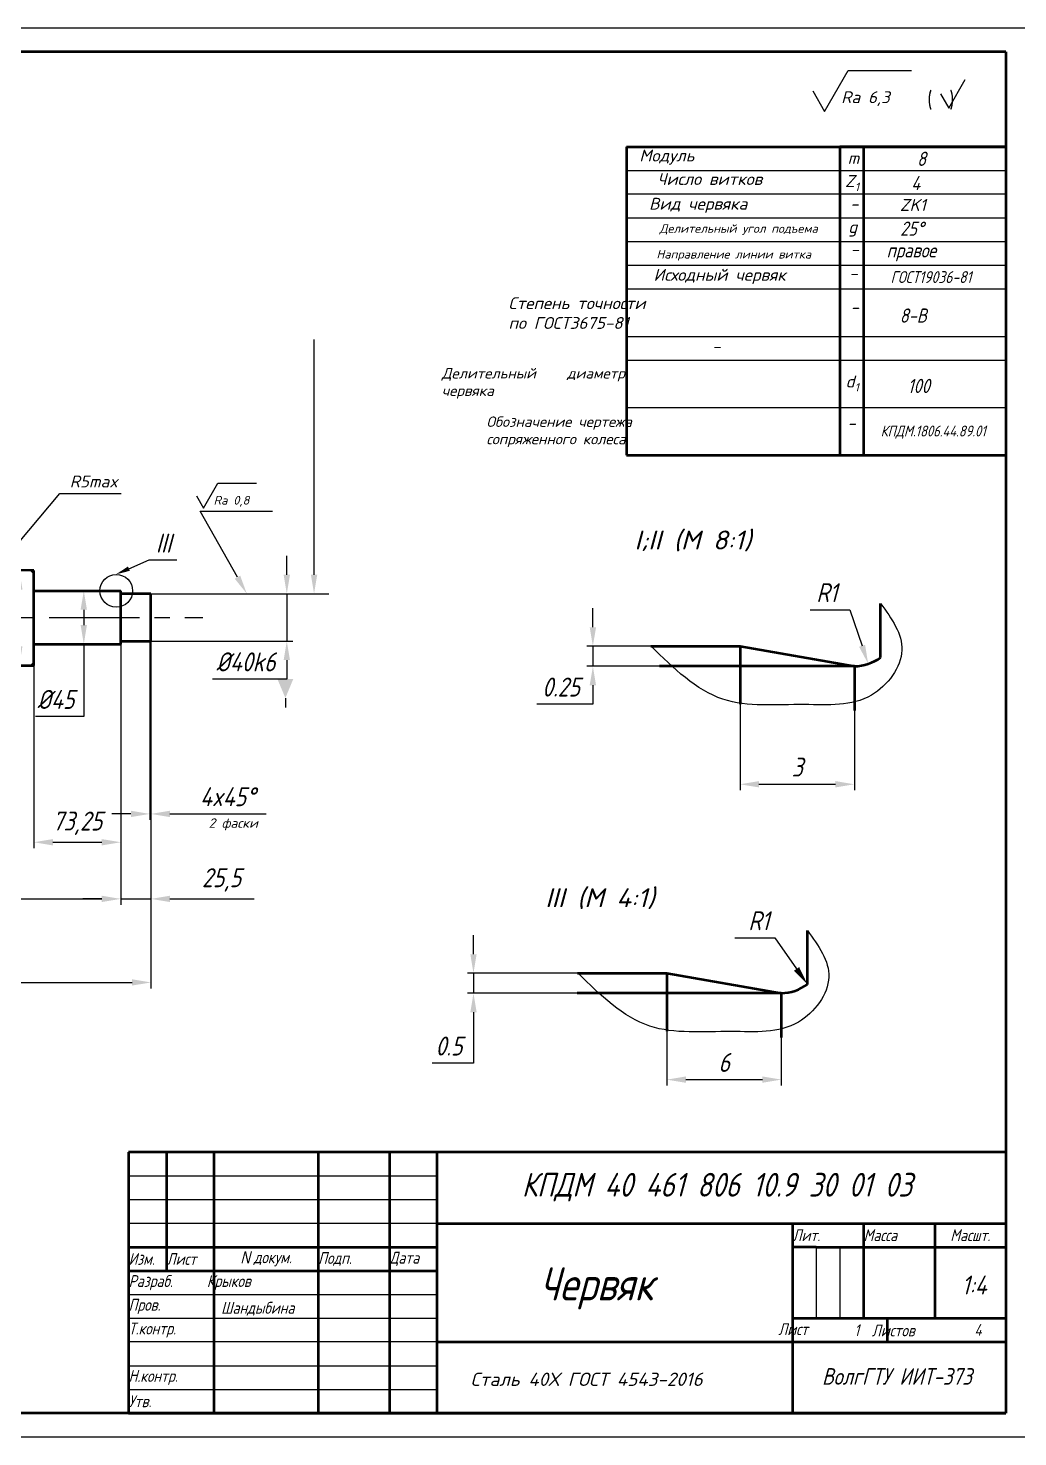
# Model space of a CAD drawing. Header units: millimetres. Extents: x -2503 to -1662, y -1923 to -1329.
# Drawn here: x -2293.9 to -2085.2, y -1626.4 to -1329.4 of the extents above; entities that cross this region are included whole.
import ezdxf
from ezdxf import colors
from ezdxf.entities.mleader import LeaderData, LeaderLine
from ezdxf.math import Vec2, Vec3

# ---------------------------------------------------------------- set-up
doc = ezdxf.new("R2010")
doc.units = ezdxf.units.MM
doc.linetypes.add('осевая2', pattern=[28.575, 19.05, -3.175, 3.175, -3.175])
for name, color, linetype, lineweight in [('Основные', 7, 'Continuous', 53), ('Размеры', 7, 'Continuous', 25), ('РАМКА', 7, 'Continuous', 53), ('РАМКА тонкие', 7, 'Continuous', 25), ('РАМКА1', 7, 'Continuous', 25), ('текст', 7, 'Continuous', 25), ('Тонкие', 7, 'Continuous', 25)]:
    doc.layers.add(name, color=color, linetype=linetype, lineweight=lineweight)
doc.styles.add('ADRF1', font='simplex.shx', dxfattribs={"width": 0.8, "oblique": 15})
doc.styles.get("Standard").update_dxf_attribs({"font": 'GOST_A.TTF', "oblique": 15})
doc.styles.add('ГОСТ_А_2', font='')
doc.styles.get('ГОСТ_А_2').set_extended_font_data('GOST_type_A')
doc.dimstyles.new('SO-25', dxfattribs={"dimtxt": 4, "dimasz": 4, "dimexe": 1.25, "dimexo": 0, "dimgap": 1.625, "dimtad": 1, "dimtoh": 1, "dimdec": 0, "dimtxsty": 'ADRF1', "dimcen": 2.5, "dimadec": 0, "dimazin": 0, "dimtfac": 1, "dimtdec": 0, "dimtmove": 0, "dimatfit": 3, "dimfxl": 1, "dimarcsym": 0})

# ---------------------------------------------------------------- blocks, each defined once
blk = doc.blocks.new('*D118')
at = {"layer": 'Defpoints', "color": 0, "transparency": 16777216}
for p in [(-2400.35, -1457.61), (-2267.97, -1458.61), (-2267.97, -1530.57)]:
    blk.add_point(p, dxfattribs=at)
at = {"layer": 'Тонкие', "color": 0, "lineweight": -2, "transparency": 16777216}
for p, q in [((-2400.35, -1457.61), (-2400.35, -1531.82)), ((-2267.97, -1458.61), (-2267.97, -1531.82)), ((-2396.35, -1530.57), (-2271.97, -1530.57))]:
    blk.add_line(p, q, dxfattribs=at)
at = {"layer": 'Тонкие', "color": 0, "transparency": 16777216}
for points in [[(-2396.35, -1529.9), (-2396.35, -1531.23), (-2400.35, -1530.57)], [(-2271.97, -1529.9), (-2271.97, -1531.23), (-2267.97, -1530.57)]]:
    blk.add_solid(points, dxfattribs=at)
at = {"layer": 'Тонкие', "color": 0, "transparency": 16777216, "insert": (-2333.13, -1526.56), "char_height": 4, "attachment_point": 5, "style": 'ADRF1'}
blk.add_mtext('529,5', dxfattribs=at)
blk = doc.blocks.new('*D125')
at = {"layer": 'Defpoints', "color": 0, "transparency": 16777216}
for p in [(-2371.97, -1459.23), (-2274.35, -1459.23), (-2274.35, -1512.95)]:
    blk.add_point(p, dxfattribs=at)
at = {"layer": 'Тонкие', "color": 0, "lineweight": -2, "transparency": 16777216}
for p, q in [((-2371.97, -1459.23), (-2371.97, -1514.2)), ((-2274.35, -1459.23), (-2274.35, -1514.2)), ((-2367.97, -1512.95), (-2278.35, -1512.95))]:
    blk.add_line(p, q, dxfattribs=at)
at = {"layer": 'Тонкие', "color": 0, "transparency": 16777216}
for points in [[(-2367.97, -1512.29), (-2367.97, -1513.62), (-2371.97, -1512.95)], [(-2278.35, -1512.29), (-2278.35, -1513.62), (-2274.35, -1512.95)]]:
    blk.add_solid(points, dxfattribs=at)
at = {"layer": 'Тонкие', "color": 0, "transparency": 16777216, "insert": (-2323.16, -1509.33), "char_height": 4, "attachment_point": 5, "style": 'ADRF1'}
blk.add_mtext('390.5', dxfattribs=at)
blk = doc.blocks.new('*D126')
at = {"layer": 'Defpoints', "color": 0, "transparency": 16777216}
for p in [(-2274.35, -1458.61), (-2267.97, -1458.61), (-2267.97, -1512.95)]:
    blk.add_point(p, dxfattribs=at)
at = {"layer": 'Тонкие', "color": 0, "lineweight": -2, "transparency": 16777216}
for p, q in [((-2274.35, -1458.61), (-2274.35, -1514.2)), ((-2267.97, -1458.61), (-2267.97, -1514.2)), ((-2278.35, -1512.95), (-2282.35, -1512.95)), ((-2274.35, -1512.95), (-2267.97, -1512.95)), ((-2263.97, -1512.95), (-2246.21, -1512.95))]:
    blk.add_line(p, q, dxfattribs=at)
at = {"layer": 'Тонкие', "color": 0, "transparency": 16777216}
for points in [[(-2278.35, -1512.29), (-2278.35, -1513.62), (-2274.35, -1512.95)], [(-2263.97, -1512.29), (-2263.97, -1513.62), (-2267.97, -1512.95)]]:
    blk.add_solid(points, dxfattribs=at)
at = {"layer": 'Тонкие', "color": 0, "transparency": 16777216, "insert": (-2253.09, -1508.95), "char_height": 4, "attachment_point": 5, "style": 'ADRF1'}
blk.add_mtext('25,5', dxfattribs=at)
blk = doc.blocks.new('*D128')
at = {"layer": 'Defpoints', "color": 0, "transparency": 16777216}
for p in [(-2292.66, -1443.73), (-2295.74, -1463.73), (-2292.66, -1463.73)]:
    blk.add_point(p, dxfattribs=at)
at = {"layer": 'Тонкие', "color": 0, "lineweight": -2, "transparency": 16777216}
for p, q in [((-2292.66, -1443.73), (-2296.99, -1443.73)), ((-2295.74, -1447.73), (-2295.74, -1459.73)), ((-2292.66, -1463.73), (-2296.99, -1463.73)), ((-2295.74, -1463.73), (-2295.74, -1508.98)), ((-2295.74, -1508.98), (-2305.85, -1508.98))]:
    blk.add_line(p, q, dxfattribs=at)
at = {"layer": 'Тонкие', "color": 0, "transparency": 16777216}
for points in [[(-2296.41, -1447.73), (-2295.08, -1447.73), (-2295.74, -1443.73)], [(-2296.41, -1459.73), (-2295.08, -1459.73), (-2295.74, -1463.73)]]:
    blk.add_solid(points, dxfattribs=at)
at = {"layer": 'Тонкие', "color": 0, "transparency": 16777216, "insert": (-2301.61, -1505.36), "char_height": 4, "attachment_point": 5, "style": 'ADRF1'}
blk.add_mtext('%%C80', dxfattribs=at)
blk = doc.blocks.new('*D129')
at = {"layer": 'Defpoints', "color": 0, "transparency": 16777216}
for p in [(-2283.51, -1447.98), (-2283.51, -1459.23), (-2282.14, -1459.23)]:
    blk.add_point(p, dxfattribs=at)
at = {"layer": 'Тонкие', "color": 0, "lineweight": -2, "transparency": 16777216}
for p, q in [((-2283.51, -1447.98), (-2280.89, -1447.98)), ((-2282.14, -1451.98), (-2282.14, -1455.23)), ((-2283.51, -1459.23), (-2280.89, -1459.23)), ((-2282.14, -1459.23), (-2282.14, -1474.52)), ((-2282.14, -1474.52), (-2292.31, -1474.52))]:
    blk.add_line(p, q, dxfattribs=at)
at = {"layer": 'Тонкие', "color": 0, "transparency": 16777216}
for points in [[(-2282.81, -1451.98), (-2281.48, -1451.98), (-2282.14, -1447.98)], [(-2282.81, -1455.23), (-2281.48, -1455.23), (-2282.14, -1459.23)]]:
    blk.add_solid(points, dxfattribs=at)
at = {"layer": 'Тонкие', "color": 0, "transparency": 16777216, "insert": (-2288.04, -1470.9), "char_height": 4, "attachment_point": 5, "style": 'ADRF1'}
blk.add_mtext('%%C45', dxfattribs=at)
blk = doc.blocks.new('*D130')
at = {"layer": 'Defpoints', "color": 0, "transparency": 16777216}
for p in [(-2267.97, -1448.61), (-2267.97, -1458.61), (-2239.33, -1458.61)]:
    blk.add_point(p, dxfattribs=at)
at = {"layer": 'Тонкие', "color": 0, "lineweight": -2, "transparency": 16777216}
for p, q in [((-2239.33, -1444.61), (-2239.33, -1440.61)), ((-2267.97, -1448.61), (-2238.08, -1448.61)), ((-2239.33, -1448.61), (-2239.33, -1458.61)), ((-2267.97, -1458.61), (-2238.08, -1458.61)), ((-2239.33, -1462.61), (-2239.33, -1466.61)), ((-2239.33, -1466.61), (-2254.98, -1466.61))]:
    blk.add_line(p, q, dxfattribs=at)
at = {"layer": 'Тонкие', "color": 0, "transparency": 16777216}
for points in [[(-2240, -1444.61), (-2238.66, -1444.61), (-2239.33, -1448.61)], [(-2240, -1462.61), (-2238.66, -1462.61), (-2239.33, -1458.61)]]:
    blk.add_solid(points, dxfattribs=at)
at = {"layer": 'Тонкие', "color": 0, "transparency": 16777216, "insert": (-2247.97, -1462.98), "char_height": 4, "attachment_point": 5, "style": 'ADRF1'}
blk.add_mtext('%%C40k6', dxfattribs=at)
blk = doc.blocks.new('*D132')
at = {"layer": 'Defpoints', "color": 0, "transparency": 16777216}
for p in [(-2292.66, -1459.23), (-2274.35, -1459.23), (-2274.35, -1501.01)]:
    blk.add_point(p, dxfattribs=at)
at = {"layer": 'Тонкие', "color": 0, "lineweight": -2, "transparency": 16777216}
for p, q in [((-2292.66, -1459.23), (-2292.66, -1502.26)), ((-2274.35, -1459.23), (-2274.35, -1502.26)), ((-2288.66, -1501.01), (-2278.35, -1501.01))]:
    blk.add_line(p, q, dxfattribs=at)
at = {"layer": 'Тонкие', "color": 0, "transparency": 16777216}
for points in [[(-2288.66, -1500.35), (-2288.66, -1501.68), (-2292.66, -1501.01)], [(-2278.35, -1500.35), (-2278.35, -1501.68), (-2274.35, -1501.01)]]:
    blk.add_solid(points, dxfattribs=at)
at = {"layer": 'Тонкие', "color": 0, "transparency": 16777216, "insert": (-2283.51, -1497.01), "char_height": 4, "attachment_point": 5, "style": 'ADRF1'}
blk.add_mtext('73,25', dxfattribs=at)
blk = doc.blocks.new('*D137')
at = {"layer": 'Defpoints', "color": 0, "transparency": 16777216}
for p in [(-2268.22, -1458.61), (-2267.97, -1458.61), (-2267.97, -1495.04)]:
    blk.add_point(p, dxfattribs=at)
at = {"layer": 'Тонкие', "color": 0, "lineweight": -2, "transparency": 16777216}
for p, q in [((-2268.22, -1458.61), (-2268.22, -1496.29)), ((-2267.97, -1458.61), (-2267.97, -1496.29)), ((-2272.22, -1495.04), (-2276.22, -1495.04)), ((-2268.22, -1495.04), (-2267.97, -1495.04)), ((-2263.97, -1495.04), (-2243.67, -1495.04))]:
    blk.add_line(p, q, dxfattribs=at)
at = {"layer": 'Тонкие', "color": 0, "transparency": 16777216}
for points in [[(-2272.22, -1494.37), (-2272.22, -1495.71), (-2268.22, -1495.04)], [(-2263.97, -1494.37), (-2263.97, -1495.71), (-2267.97, -1495.04)]]:
    blk.add_solid(points, dxfattribs=at)
at = {"layer": 'Тонкие', "color": 0, "transparency": 16777216, "insert": (-2251.82, -1491.41), "char_height": 4, "attachment_point": 5, "style": 'ADRF1'}
blk.add_mtext('4x45%%D', dxfattribs=at)
blk = doc.blocks.new('*D140')
at = {"layer": 'Defpoints', "color": 0, "transparency": 16777216}
for p in [(-2143.75, -1459.68), (-2119.62, -1463.92), (-2119.62, -1488.79)]:
    blk.add_point(p, dxfattribs=at)
at = {"layer": 'Тонкие', "color": 0, "lineweight": -2, "transparency": 16777216}
for p, q in [((-2143.75, -1459.68), (-2143.75, -1490.04)), ((-2119.62, -1463.92), (-2119.62, -1490.04)), ((-2139.75, -1488.79), (-2123.62, -1488.79))]:
    blk.add_line(p, q, dxfattribs=at)
at = {"layer": 'Тонкие', "color": 0, "transparency": 16777216}
for points in [[(-2139.75, -1488.12), (-2139.75, -1489.45), (-2143.75, -1488.79)], [(-2123.62, -1488.12), (-2123.62, -1489.45), (-2119.62, -1488.79)]]:
    blk.add_solid(points, dxfattribs=at)
at = {"layer": 'Тонкие', "color": 0, "transparency": 16777216, "insert": (-2131.68, -1485.16), "char_height": 4, "attachment_point": 5, "style": 'ADRF1'}
blk.add_mtext('3', dxfattribs=at)
blk = doc.blocks.new('*D141')
at = {"layer": 'Defpoints', "color": 0, "transparency": 16777216}
for p in [(-2143.75, -1459.68), (-2174.78, -1463.92), (-2143.75, -1463.92)]:
    blk.add_point(p, dxfattribs=at)
at = {"layer": 'Тонкие', "color": 0, "lineweight": -2, "transparency": 16777216}
for p, q in [((-2174.78, -1455.68), (-2174.78, -1451.68)), ((-2143.75, -1459.68), (-2176.03, -1459.68)), ((-2174.78, -1459.68), (-2174.78, -1463.92)), ((-2143.75, -1463.92), (-2176.03, -1463.92)), ((-2174.78, -1467.92), (-2174.78, -1471.92)), ((-2174.78, -1471.92), (-2186.57, -1471.92))]:
    blk.add_line(p, q, dxfattribs=at)
at = {"layer": 'Тонкие', "color": 0, "transparency": 16777216}
for points in [[(-2175.45, -1455.68), (-2174.11, -1455.68), (-2174.78, -1459.68)], [(-2175.45, -1467.92), (-2174.11, -1467.92), (-2174.78, -1463.92)]]:
    blk.add_solid(points, dxfattribs=at)
at = {"layer": 'Тонкие', "color": 0, "transparency": 16777216, "insert": (-2181.49, -1468.29), "char_height": 4, "attachment_point": 5, "style": 'ADRF1'}
blk.add_mtext('0.25', dxfattribs=at)
blk = doc.blocks.new('*D142')
at = {"layer": 'Defpoints', "color": 0, "transparency": 16777216}
for p in [(-2159.17, -1528.62), (-2135.04, -1532.85), (-2135.04, -1551.06)]:
    blk.add_point(p, dxfattribs=at)
at = {"layer": 'Тонкие', "color": 0, "lineweight": -2, "transparency": 16777216}
for p, q in [((-2159.17, -1528.62), (-2159.17, -1552.31)), ((-2135.04, -1532.85), (-2135.04, -1552.31)), ((-2155.17, -1551.06), (-2139.04, -1551.06))]:
    blk.add_line(p, q, dxfattribs=at)
at = {"layer": 'Тонкие', "color": 0, "transparency": 16777216}
for points in [[(-2155.17, -1550.39), (-2155.17, -1551.73), (-2159.17, -1551.06)], [(-2139.04, -1550.39), (-2139.04, -1551.73), (-2135.04, -1551.06)]]:
    blk.add_solid(points, dxfattribs=at)
at = {"layer": 'Тонкие', "color": 0, "transparency": 16777216, "insert": (-2147.1, -1547.43), "char_height": 4, "attachment_point": 5, "style": 'ADRF1'}
blk.add_mtext('6', dxfattribs=at)
blk = doc.blocks.new('*D143')
at = {"layer": 'Defpoints', "color": 0, "transparency": 16777216}
for p in [(-2199.96, -1528.62), (-2159.17, -1528.62), (-2159.17, -1532.85)]:
    blk.add_point(p, dxfattribs=at)
at = {"layer": 'Тонкие', "color": 0, "lineweight": -2, "transparency": 16777216}
for p, q in [((-2199.96, -1524.62), (-2199.96, -1520.62)), ((-2159.17, -1528.62), (-2201.21, -1528.62)), ((-2199.96, -1528.62), (-2199.96, -1532.85)), ((-2159.17, -1532.85), (-2201.21, -1532.85)), ((-2199.96, -1536.85), (-2199.96, -1547.6)), ((-2199.96, -1547.6), (-2208.7, -1547.6))]:
    blk.add_line(p, q, dxfattribs=at)
at = {"layer": 'Тонкие', "color": 0, "transparency": 16777216}
for points in [[(-2200.62, -1524.62), (-2199.29, -1524.62), (-2199.96, -1528.62)], [(-2200.62, -1536.85), (-2199.29, -1536.85), (-2199.96, -1532.85)]]:
    blk.add_solid(points, dxfattribs=at)
at = {"layer": 'Тонкие', "color": 0, "transparency": 16777216, "insert": (-2205.14, -1543.98), "char_height": 4, "attachment_point": 5, "style": 'ADRF1'}
blk.add_mtext('0.5', dxfattribs=at)

msp = doc.modelspace()

# ---------------------------------------------------------------- linework, layer by layer
for points in [[(-2128.4, -1342.59), (-2125.9, -1346.91), (-2120.92, -1338.27), (-2107.55, -1338.27)], [(-2101.44, -1343.23), (-2099.7, -1346.23), (-2096.24, -1340.23)], [(-2258.4, -1427.94), (-2256.89, -1430.56), (-2253.86, -1425.32), (-2245.75, -1425.32)]]:
    msp.add_lwpolyline(points)
at = {"layer": 'Основные'}
for p, q in [((-2087.69, -1334.37), (-2483.19, -1334.37)), ((-2087.69, -1334.37), (-2087.69, -1621.37)), ((-2087.69, -1334.37), (-2087.69, -1354.37)), ((-2167.69, -1354.37), (-2087.69, -1354.37)), ((-2167.69, -1354.37), (-2167.69, -1414.37)), ((-2117.69, -1354.37), (-2122.69, -1354.37)), ((-2122.69, -1354.37), (-2122.69, -1419.37)), ((-2087.69, -1354.37), (-2117.69, -1354.37)), ((-2117.69, -1354.37), (-2117.69, -1419.37)), ((-2167.69, -1364.37), (-2167.69, -1369.37)), ((-2167.69, -1374.37), (-2167.69, -1379.37)), ((-2167.69, -1384.37), (-2167.69, -1389.37)), ((-2167.69, -1394.37), (-2167.69, -1399.37)), ((-2167.69, -1414.37), (-2167.69, -1419.37)), ((-2167.69, -1419.37), (-2087.69, -1419.37)), ((-2292.66, -1443.73), (-2300.66, -1443.55)), ((-2292.66, -1444.23), (-2293.17, -1443.72)), ((-2292.66, -1463.73), (-2292.66, -1443.73)), ((-2292.66, -1447.98), (-2274.35, -1447.98)), ((-2274.35, -1458.61), (-2274.35, -1448.61)), ((-2267.97, -1448.86), (-2268.22, -1448.61)), ((-2114.09, -1462.05), (-2114.09, -1450.69)), ((-2292.66, -1459.23), (-2274.35, -1459.23)), ((-2268.22, -1458.61), (-2267.97, -1458.36)), ((-2162.59, -1459.68), (-2143.75, -1459.68)), ((-2143.75, -1459.68), (-2143.75, -1471.93)), ((-2143.75, -1459.68), (-2119.62, -1463.92)), ((-2300.66, -1463.73), (-2292.66, -1463.73)), ((-2292.66, -1463.23), (-2293.16, -1463.73)), ((-2292.66, -1463.73), (-2292.66, -1463.23)), ((-2119.62, -1463.92), (-2160.74, -1463.92)), ((-2119.62, -1463.92), (-2119.62, -1473.24)), ((-2129.51, -1530.98), (-2129.51, -1519.62)), ((-2178.01, -1528.62), (-2159.17, -1528.62)), ((-2159.17, -1528.62), (-2159.17, -1540.87)), ((-2159.17, -1528.62), (-2135.04, -1532.85)), ((-2135.04, -1532.85), (-2178.08, -1532.85)), ((-2135.04, -1532.85), (-2135.04, -1542.17)), ((-2127.69, -1586.37), (-2132.69, -1586.37)), ((-2127.69, -1586.37), (-2087.69, -1586.37)), ((-2132.69, -1601.37), (-2087.69, -1601.37)), ((-2087.69, -1621.37), (-2483.19, -1621.37))]:
    msp.add_line(p, q, dxfattribs=at)
for points in [[(-2267.97, -1448.61), (-2274.35, -1448.61), (-2274.35, -1447.98)], [(-2267.97, -1458.61), (-2267.97, -1448.61)], [(-2274.35, -1459.23), (-2274.35, -1458.61), (-2267.97, -1458.61)]]:
    msp.add_lwpolyline(points, dxfattribs=at)
for centre in [(-2119.99, -1453.7), (-2135.41, -1522.63)]:
    msp.add_arc(centre, 10.22, 272.0946, 305.2458, dxfattribs=at)
at = {"layer": 'Размеры'}
for p, q in [((-2167.69, -1399.37), (-2167.69, -1409.37)), ((-2167.69, -1409.37), (-2087.69, -1409.37)), ((-2167.69, -1409.37), (-2167.69, -1419.37)), ((-2267.97, -1448.61), (-2267.97, -1448.86)), ((-2267.97, -1458.61), (-2268.22, -1458.61)), ((-2267.97, -1458.61), (-2267.97, -1458.36)), ((-2239.63, -1470.61), (-2239.63, -1472.61))]:
    msp.add_line(p, q, dxfattribs=at)
msp.add_solid([(-2232.91, -1444.61), (-2233.58, -1448.61), (-2234.25, -1444.61)], dxfattribs=at)
at = {"layer": 'РАМКА'}
for p, q in [((-2272.69, -1566.37), (-2272.69, -1621.37)), ((-2087.69, -1566.37), (-2272.69, -1566.37)), ((-2264.69, -1566.37), (-2264.69, -1591.37)), ((-2254.69, -1566.37), (-2254.69, -1621.37)), ((-2232.69, -1566.37), (-2232.69, -1621.37)), ((-2217.69, -1566.37), (-2217.69, -1621.37)), ((-2207.69, -1566.37), (-2207.69, -1621.37)), ((-2087.69, -1566.37), (-2087.69, -1621.37)), ((-2207.69, -1581.37), (-2087.69, -1581.37)), ((-2132.69, -1581.37), (-2132.69, -1621.37)), ((-2117.69, -1581.37), (-2117.69, -1601.37)), ((-2102.69, -1581.37), (-2102.69, -1601.37)), ((-2272.69, -1586.37), (-2207.69, -1586.37)), ((-2272.69, -1591.37), (-2207.69, -1591.37)), ((-2112.69, -1601.37), (-2112.69, -1606.37)), ((-2207.69, -1606.37), (-2087.69, -1606.37)), ((-2272.69, -1621.37), (-2087.69, -1621.37))]:
    msp.add_line(p, q, dxfattribs=at)
at = {"layer": 'РАМКА тонкие'}
msp.add_line((-2503.19, -1626.37), (-1662.19, -1626.37), dxfattribs=at)
at = {"layer": 'РАМКА1'}
for p, q in [((-1662.19, -1329.37), (-2503.19, -1329.37)), ((-2272.69, -1571.37), (-2207.69, -1571.37)), ((-2272.69, -1576.37), (-2207.69, -1576.37)), ((-2207.69, -1581.37), (-2272.69, -1581.37)), ((-2127.69, -1586.37), (-2127.69, -1601.37)), ((-2122.69, -1586.37), (-2122.69, -1601.37)), ((-2272.69, -1596.37), (-2207.69, -1596.37)), ((-2272.69, -1601.37), (-2207.69, -1601.37)), ((-2207.69, -1606.37), (-2272.69, -1606.37)), ((-2272.69, -1611.37), (-2207.69, -1611.37)), ((-2272.69, -1616.37), (-2207.69, -1616.37))]:
    msp.add_line(p, q, dxfattribs=at)
at = {"layer": 'Тонкие'}
for p, q in [((-2167.69, -1359.37), (-2087.69, -1359.37)), ((-2087.69, -1364.37), (-2167.69, -1364.37)), ((-2167.69, -1369.37), (-2087.69, -1369.37)), ((-2167.69, -1374.37), (-2087.69, -1374.37)), ((-2167.69, -1379.37), (-2087.69, -1379.37)), ((-2087.69, -1384.37), (-2167.69, -1384.37)), ((-2233.58, -1444.61), (-2233.58, -1395.03)), ((-2167.69, -1394.37), (-2087.69, -1394.37)), ((-2167.69, -1399.37), (-2087.69, -1399.37)), ((-2238.08, -1448.61), (-2230.44, -1448.61)), ((-2128.94, -1452.02), (-2120.56, -1452.02)), ((-2120.56, -1452.02), (-2118, -1459.6)), ((-2144.82, -1521.18), (-2136.44, -1521.18)), ((-2136.44, -1521.18), (-2131.82, -1527.72))]:
    msp.add_line(p, q, dxfattribs=at)
at = {"layer": 'Тонкие', "linetype": 'осевая2'}
msp.add_line((-2403.73, -1453.61), (-2257.02, -1453.61), dxfattribs=at)
at = {"layer": 'Тонкие'}
msp.add_circle((-2275.29, -1447.99), 3.45, dxfattribs=at)
at = {"layer": 'Тонкие', "end_tangent": (1, 0)}
for points in [[(-2114.09, -1450.69), (-2109.6, -1460.5), (-2116.01, -1470), (-2130.14, -1471.99), (-2147.35, -1470.85), (-2162.48, -1459.68)], [(-2129.51, -1519.62), (-2125.02, -1529.43), (-2131.43, -1538.93), (-2145.56, -1540.92), (-2162.77, -1539.78), (-2177.9, -1528.62)]]:
    msp.add_spline(points, degree=3, dxfattribs=at)
at = {"layer": 'Тонкие'}
for points in [[(-2117.37, -1459.38), (-2118.63, -1459.81), (-2116.72, -1463.39)], [(-2241.3, -1466.61), (-2237.97, -1466.61), (-2239.63, -1470.61)], [(-2131.28, -1527.33), (-2132.37, -1528.1), (-2129.51, -1530.98)]]:
    msp.add_solid(points, dxfattribs=at)

# ---------------------------------------------------------------- texts
at = {"style": 'ГОСТ_А_2'}
msp.add_text('(  )', height=3.5, dxfattribs=at).set_placement((-2104.24, -1346.22))
at = {"attachment_point": 1}
for s, width, gutter_width, insert, char_height in [('{\\Fsimplex|c0;Ra 6,3}', 14.9356, 12.5, (-2122.41, -1342.68), 2.5), ('\\pxt2;{\\Fsimplex|c0;Ra \\Fsimplex|c204;0\\Fsimplex|c0;,\\Fsimplex|c204;8}', 9.4204, 7.58, (-2254.77, -1427.99), 1.8352)]:
    msp.add_mtext_dynamic_manual_height_columns(s, width=width, gutter_width=gutter_width, heights=[0], dxfattribs=dict(at, insert=insert, char_height=char_height))
at = {"layer": 'Размеры', "insert": (-2275, -1423.69), "char_height": 2.5, "attachment_point": 3}
msp.add_mtext('{\\Fsimplex|c0;R5max}', dxfattribs=at)
at = {"layer": 'текст', "char_height": 1.8, "attachment_point": 3}
for s, insert in [('{\\Fsimplex|c204;Делительный угол подъ\\Fsimplex|c0;e\\Fsimplex|c204;ма}', (-2127.35, -1370.72)), ('{\\Fsimplex|c204;Направление линии витка}', (-2128.75, -1376.14))]:
    msp.add_mtext(s, dxfattribs=dict(at, insert=insert))
at = {"layer": 'текст', "attachment_point": 5, "style": 'ADRF1'}
for s, insert, char_height, width in [('\\pxqj;Лит.', (-2125.19, -1583.87), 2.5, 15), ('\\pxqj;Масса', (-2110.19, -1583.87), 2.5, 15), ('Масшт.', (-2095.19, -1583.87), 2.5, 15), ('\\pxqj;Изм.', (-2268.69, -1588.87), 2.5, 8), ('\\pxqj;Лист', (-2259.69, -1588.87), 2.5, 10), ('{\\fArial|b0|i0|c0|p34;N\\fArial|b0|i0|c204|p34; }докум.', (-2243.69, -1588.87), 2.5, 22), ('\\pxqj;Подп.', (-2225.19, -1588.87), 2.5, 15), ('\\pxqj;Дата', (-2212.69, -1588.87), 2.5, 10), ('Червяк', (-2174.07, -1595.07), 7, 75), ('\\pxqj;Разраб.', (-2263.69, -1593.87), 2.5, 18), ('\\pxqj;Крыков', (-2247.19, -1593.87), 2.5, 18), ('1:4', (-2094.38, -1594.36), 4, 15), ('\\pxqj;Пров.', (-2263.69, -1598.87), 2.5, 18), ('\\pxqj;Шандыбина', (-2244.19, -1599.37), 2.5, 18), ('\\pxqj;Т.контр.', (-2263.69, -1603.87), 2.5, 18), ('\\pxqj;Лист', (-2125.69, -1603.68), 2.5, 20), ('\\pxqj;1', (-2117.91, -1603.89), 2.5, 3.4993), ('\\pxqj;Листов', (-2103.46, -1603.94), 2.5, 25), ('\\pxqj;4', (-2092.59, -1603.84), 2.5, 3.4993), ('\\pxqj;Н.контр.', (-2263.69, -1613.87), 2.5, 18), ('ВолгГТУ ИИТ-373', (-2110.65, -1613.64), 3.5, 78.7536), ('\\pxqj;Утв.', (-2263.69, -1618.87), 2.5, 18)]:
    msp.add_mtext(s, dxfattribs=dict(at, insert=insert, char_height=char_height, width=width))
at = {"layer": 'Тонкие', "attachment_point": 3}
for s, insert, char_height in [('{\\Fsimplex|c204;^IМодуль}', (-2153.38, -1354.98), 2.5), ('{\\Fsimplex|c0;m}', (-2118.59, -1355.49), 2.5), ('{\\Fsimplex|c204;^IЧисло витков}', (-2139.06, -1359.93), 2.5), ('\\A1;{\\Fsimplex|c0;Z\\Fsimplex|c204;\\H0.7x;\\S^ 1;}', (-2118.63, -1360.36), 2.5), ('{\\Fsimplex|c204;Вид червяка}', (-2142.21, -1365.14), 2.5), ('\\A1;{\\Fsimplex|c0;ZK1}', (-2104.53, -1365.4), 2.5), ('{\\Fsimplex|c204;-}', (-2118.76, -1365.16), 2.5), ('{\\Fsimplex|c0;g}', (-2119.02, -1370.05), 2.5), ('{\\Fsimplex|c204;-}', (-2118.69, -1374.76), 2.5), ('{\\Fsimplex|c204;Исходный червяк}', (-2134.1, -1380.12), 2.5), ('{\\Fsimplex|c204;-}', (-2118.94, -1379.79), 2.5), ('\\pxql;{\\Fsimplex|c204;Степень точности\\Pпо ГОСТ3675-81}', (-2163.68, -1386.11), 2.5), ('{\\Fsimplex|c204;-}', (-2118.66, -1386.93), 2.5), ('{\\Fsimplex|c204;-}', (-2147.87, -1395.19), 2.5), ('\\pxql;{\\Fsimplex|c204;Делительный^Iдиаметр \\Pчервяка}', (-2166.57, -1401.04), 2.2), ('\\A1;{\\Fsimplex|c0;d\\Fsimplex|c204;\\H0.7x;\\S^ 1;}', (-2118.67, -1402.61), 2.5), ('\\pxql;{\\Fsimplex|c204;Обозначение чертежа\\Pсопряженного колеса}', (-2166.56, -1411.24), 2.2), ('{\\Fsimplex|c204;-}', (-2119.34, -1411.39), 2.5), ('{\\Fsimplex|c0;I;II\\Fsimplex|c204; (\\Fsimplex|c0;M\\Fsimplex|c204; \\Fsimplex|c0;8:\\Fsimplex|c204;1)}', (-2141.35, -1435.29), 4), ('{\\Fsimplex|c0;2\\Fsimplex|c204; фаски}', (-2245.42, -1495.97), 2), ('{\\Fsimplex|c0;III\\Fsimplex|c204; \\Fsimplex|c0;(M \\Fsimplex|c204;4\\Fsimplex|c0;:1)}', (-2161.73, -1510.7), 4)]:
    msp.add_mtext(s, dxfattribs=dict(at, insert=insert, char_height=char_height))
at = {"layer": 'Тонкие', "attachment_point": 5, "style": 'ADRF1'}
for s, insert, char_height in [('8', (-2105.47, -1356.92), 3), ('4', (-2106.69, -1362.02), 3), ('25%%D', (-2107.5, -1371.64), 3), ('правое', (-2107.62, -1376.62), 3), ('ГОСТ19036-81', (-2103.47, -1381.85), 2.5), ('8-B', (-2107.21, -1389.97), 3), ('100', (-2106.07, -1404.8), 3), ('КПДМ.1806.44.89.01', (-2103, -1414.55), 2.3), ('R1', (-2125.46, -1448.39), 4), ('R1', (-2139.79, -1517.56), 4), ('КПДМ 40 461 806 10.9 30 01 03', (-2148.6, -1573.74), 5)]:
    msp.add_mtext(s, dxfattribs=dict(at, insert=insert, char_height=char_height))
at = {"layer": 'Тонкие', "insert": (-2265.32, -1437.94), "char_height": 4, "attachment_point": 5, "rotation": 359.9216, "style": 'ADRF1'}
msp.add_mtext('III', dxfattribs=at)
at = {"layer": 'Тонкие', "insert": (-2200.57, -1612.84), "char_height": 2.8, "width": 63.7375, "attachment_point": 1}
msp.add_mtext('{\\Fsimplex|c204;Сталь \\Fsimplex|c0;40\\Fsimplex|c204;Х ГОСТ \\Fsimplex|c0;4543-2016}', dxfattribs=at)

# ---------------------------------------------------------------- dimensions: what is measured, and where the dimension line sits
at = {"layer": 'Тонкие'}
for base, p1, p2, text, picture, middle in [((-2239.33, -1458.61), (-2267.97, -1448.61), (-2267.97, -1458.61), '%%C40k6', '*D130', (-2247.97, -1466.61)), ((-2295.74, -1463.73), (-2292.66, -1443.73), (-2292.66, -1463.73), '%%C80', '*D128', (-2301.61, -1508.98)), ((-2282.14, -1459.23), (-2283.51, -1447.98), (-2283.51, -1459.23), '%%C45', '*D129', (-2288.04, -1474.52)), ((-2199.96, -1528.62), (-2159.17, -1532.85), (-2159.17, -1528.62), '0.5', '*D143', (-2205.14, -1547.6))]:
    dim = msp.add_linear_dim(base=base, p1=p1, p2=p2, angle=90, text=text, dimstyle='SO-25', dxfattribs=at)
    dim.commit()
    dim.dimension.update_dxf_attribs({"geometry": picture, "text_midpoint": middle, "dimtype": 160})
dim = msp.add_linear_dim(base=(-2174.78, -1463.92), p1=(-2143.75, -1459.68), p2=(-2143.75, -1463.92), angle=90, text='0.25', dimstyle='SO-25', dxfattribs=at)
dim.commit()
dim.dimension.update_dxf_attribs({"geometry": '*D141', "text_midpoint": (-2181.49, -1468.29)})
for base, p1, text, picture, middle in [((-2267.97, -1530.57), (-2400.35, -1457.61), '529,5', '*D118', (-2333.13, -1530.57)), ((-2267.97, -1512.95), (-2274.35, -1458.61), '25,5', '*D126', (-2253.09, -1512.95))]:
    dim = msp.add_linear_dim(base=base, p1=p1, p2=(-2267.97, -1458.61), text=text, dimstyle='SO-25', dxfattribs=at)
    dim.commit()
    dim.dimension.update_dxf_attribs({"geometry": picture, "text_midpoint": middle, "dimtype": 160})
for base, p1, p2, text, picture, middle in [((-2274.35, -1512.95), (-2371.97, -1459.23), (-2274.35, -1459.23), '390.5', '*D125', (-2323.16, -1509.33)), ((-2274.35, -1501.01), (-2292.66, -1459.23), (-2274.35, -1459.23), '73,25', '*D132', (-2283.51, -1497.01)), ((-2267.97, -1495.04), (-2268.22, -1458.61), (-2267.97, -1458.61), '4x45%%D', '*D137', (-2251.82, -1491.41)), ((-2119.62, -1488.79), (-2143.75, -1459.68), (-2119.62, -1463.92), '3', '*D140', (-2131.68, -1485.16)), ((-2135.04, -1551.06), (-2159.17, -1528.62), (-2135.04, -1532.85), '6', '*D142', (-2147.1, -1547.43))]:
    dim = msp.add_linear_dim(base=base, p1=p1, p2=p2, text=text, dimstyle='SO-25', dxfattribs=at)
    dim.commit()
    dim.dimension.update_dxf_attribs({"geometry": picture, "text_midpoint": middle})

# ---------------------------------------------------------------- leaders
at = {"layer": 'Размеры'}
ml = msp.add_multileader_mtext('Standard', dxfattribs=at)
ml.set_content('', color=256)
ml.set_leader_properties()
ml.build(insert=Vec2(0, 0))
ctx = ml.context
ctx.base_point, ctx.plane_origin = Vec3(-2274.24, -1427.49), Vec3(-2300.66, -1443.55)
notes = []
notes.append((ctx, [(0, (1, 1, 0), (-2287.18, -1427.49), (1, 0), 12.94, [(0, [(-2300.66, -1443.55)], 0, [])])]))
ctx.mtext.insert, ctx.mtext.flow_direction = Vec3(-2272.24, -1425.49), 5
ml = msp.add_multileader_mtext('Standard', dxfattribs=at)
ml.set_content('', color=256)
ml.set_leader_properties()
ml.build(insert=Vec2(0, 0))
ctx = ml.context
ctx.base_point, ctx.plane_origin = Vec3(-2242.36, -1431.2), Vec3(-2247.76, -1448.61)
notes.append((ctx, [(0, (1, 1, 0), (-2257.61, -1431.2), (1, 0), 15.25, [(0, [(-2247.76, -1448.61)], 0, [])])]))
ctx.mtext.insert, ctx.mtext.flow_direction = Vec3(-2240.36, -1429.2), 5
ml = msp.add_multileader_mtext('Standard', dxfattribs=at)
ml.set_content('', color=256)
ml.set_leader_properties()
ml.build(insert=Vec2(0, 0))
ml.multileader.update_dxf_attribs({"arrow_head_size": 3})
ctx = ml.context
ctx.base_point, ctx.arrow_head_size, ctx.plane_origin = Vec3(-2262.5, -1441.45), 3, Vec3(-2275.38, -1444.54)
notes.append((ctx, [(0, (1, 1, 0), (-2268.36, -1441.45), (1, 0), 5.86, [(0, [(-2275.38, -1444.54)], 0, [])])]))
ctx.mtext.insert, ctx.mtext.flow_direction = Vec3(-2260.5, -1439.45), 5
for ctx, leaders in notes:
    for number, flags, end, landing, length, lines in leaders:
        leader = LeaderData()
        leader.index, (leader.has_last_leader_line, leader.has_dogleg_vector, leader.attachment_direction) = number, flags
        leader.last_leader_point, leader.dogleg_vector, leader.dogleg_length = Vec3(end), Vec3(landing), length
        for number, points, colour, breaks in lines:
            line = LeaderLine()
            line.index, line.vertices, line.color, line.breaks = number, Vec3.list(points), colors.encode_raw_color(colour), breaks
            leader.lines.append(line)
        ctx.leaders.append(leader)

doc.saveas('drawing.dxf')
